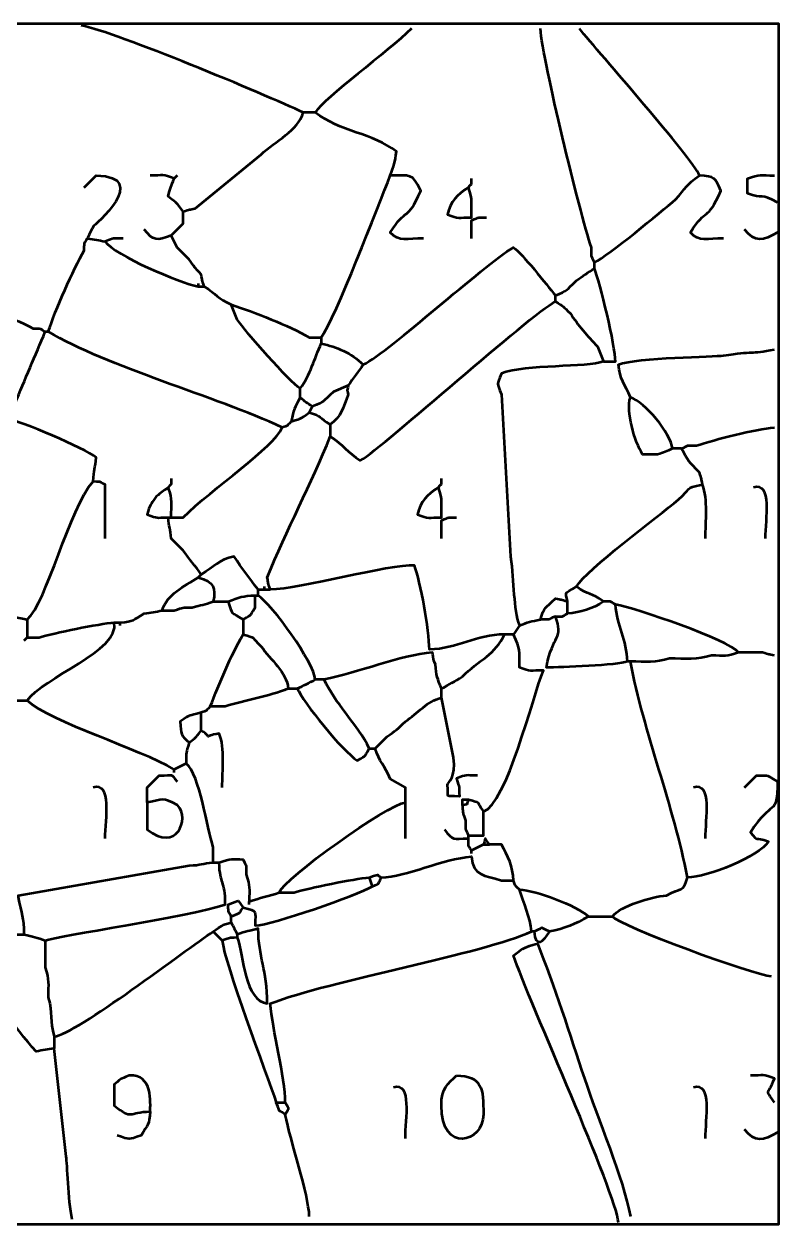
# Model space of a CAD drawing. Header units: centimetres. Extents: x -30 to 30, y -20 to 20.
# Drawn here: x 4.84 to 30, y -20 to 20 of the extents above; entities that cross this region are included whole.
import ezdxf

# ---------------------------------------------------------------- set-up
doc = ezdxf.new("R2010")
doc.units = ezdxf.units.CM
doc.header["$MEASUREMENT"] = 0
doc.layers.add('Layer 1', color=7, linetype='Continuous')

msp = doc.modelspace()

# ---------------------------------------------------------------- linework, layer by layer
at = {"layer": 'Layer 1', "lineweight": 53}
msp.add_lwpolyline([(-30, -19.99999), (30, -19.99999), (30, 19.99999), (-30, 19.99999), (-30, -19.99999)], close=True, dxfattribs=at)
at = {"layer": 'Layer 1', "color": 5, "lineweight": 53}
for points, knots in [([(17.74999, 19.84998), (16.95252, 19.05251), (14.86242, 17.54952), (14.55001, 17.05), (14.55001, 17.05), (14.55001, 17.05), (14.14999, 17.05), (14.14999, 17.05), (14.14999, 17.05), (12.86703, 17.64658), (7.92, 19.72891), (6.75, 19.94999)], [0, 0, 0, 0, 0.25, 0.25, 0.25, 0.25, 0.5, 0.5, 0.5, 0.5, 1, 1, 1, 1]), ([(6.85001, 14.54999), (6.85001, 14.54999), (7.25001, 14.94998), (7.25001, 14.94998), (7.25001, 14.94998), (9.11279, 14.90939), (7.15031, 13.25047), (7.15, 13.24999), (7.15, 13.24999), (7.12364, 13.18879), (6.98046, 12.91408), (6.94999, 12.84999), (6.94999, 12.84999), (7.18742, 12.83176), (7.32767, 12.79199), (7.55, 12.74998), (7.55, 12.74998), (7.85835, 12.28471), (10.03028, 11.3806), (10.64999, 11.25), (10.64999, 11.25), (10.64999, 11.25), (10.85001, 11.25), (10.85001, 11.25), (10.85001, 11.25), (11.26987, 10.9931), (11.27234, 10.85196), (11.75001, 10.64999), (11.75001, 10.64999), (12.5267, 10.38124), (13.65472, 9.96642), (14.35, 9.55001), (14.35, 9.55001), (14.35, 9.55001), (14.75, 9.55001), (14.75, 9.55001), (14.75, 9.55001), (14.75, 9.55001), (14.75, 9.35), (14.75, 9.35), (14.75, 9.35), (15.27866, 9.23859), (15.73081, 9.03697), (16.15, 8.65001), (16.15, 8.65001), (15.97865, 8.39645), (15.80862, 8.20928), (15.65, 7.94999), (15.65, 7.94999), (15.65, 7.94999), (15.15617, 7.73671), (15.15617, 7.73671), (15.15617, 7.73671), (14.7839, 7.39188), (14.8853, 7.43406), (14.45001, 7.25001), (14.45001, 7.25001), (14.45001, 7.25001), (14.35, 7.04999), (14.35, 7.04999), (14.35, 7.04999), (14.78197, 6.92578), (14.66456, 6.88581), (15.04999, 6.65), (15.04999, 6.65), (15.04999, 6.65), (15.04999, 6.25), (15.04999, 6.25), (15.04999, 6.25), (15.47068, 5.99261), (15.62931, 5.70739), (16.05, 5.45), (16.05, 5.45), (16.8901, 5.95673), (21.69137, 10.29065), (22.55001, 10.75), (22.55001, 10.75), (22.55001, 10.75), (22.55001, 10.94998), (22.55001, 10.94998), (22.55001, 10.94998), (22.9853, 11.13407), (22.8839, 11.09189), (23.25, 11.44999), (23.25, 11.44999), (23.45837, 11.59081), (23.63554, 11.72345), (23.85001, 11.84998), (23.85001, 11.84998), (23.85001, 11.84998), (23.85001, 12.05), (23.85001, 12.05), (23.85001, 12.05), (23.72987, 12.35268), (23.75, 12.15071), (23.75, 12.55), (23.75, 12.55), (23.3606, 13.7509), (22.13808, 18.70362), (22.05001, 19.84998)], [0, 0, 0, 0, 0.03846154, 0.03846154, 0.03846154, 0.03846154, 0.07692308, 0.07692308, 0.07692308, 0.07692308, 0.11538462, 0.11538462, 0.11538462, 0.11538462, 0.15384615, 0.15384615, 0.15384615, 0.15384615, 0.19230769, 0.19230769, 0.19230769, 0.19230769, 0.23076923, 0.23076923, 0.23076923, 0.23076923, 0.26923077, 0.26923077, 0.26923077, 0.26923077, 0.30769231, 0.30769231, 0.30769231, 0.30769231, 0.34615385, 0.34615385, 0.34615385, 0.34615385, 0.38461538, 0.38461538, 0.38461538, 0.38461538, 0.42307692, 0.42307692, 0.42307692, 0.42307692, 0.46153846, 0.46153846, 0.46153846, 0.46153846, 0.5, 0.5, 0.5, 0.5, 0.53846154, 0.53846154, 0.53846154, 0.53846154, 0.57692308, 0.57692308, 0.57692308, 0.57692308, 0.61538462, 0.61538462, 0.61538462, 0.61538462, 0.65384615, 0.65384615, 0.65384615, 0.65384615, 0.69230769, 0.69230769, 0.69230769, 0.69230769, 0.73076923, 0.73076923, 0.73076923, 0.73076923, 0.76923077, 0.76923077, 0.76923077, 0.76923077, 0.80769231, 0.80769231, 0.80769231, 0.80769231, 0.84615385, 0.84615385, 0.84615385, 0.84615385, 0.88461538, 0.88461538, 0.88461538, 0.88461538, 0.92307692, 0.92307692, 0.92307692, 0.92307692, 1, 1, 1, 1]), ([(28.15, 12.84999), (27.62953, 12.84999), (27.32962, 12.72439), (27.05001, 13.05), (27.05001, 13.05), (27.58579, 13.92574), (27.60104, 13.37355), (28.06328, 14.44383), (28.06328, 14.44383), (27.85859, 14.89281), (27.86766, 14.91021), (27.35, 14.94998), (27.35, 14.94998), (27.08451, 15.56643), (24.01654, 19.02388), (23.35, 19.84998)], [0, 0, 0, 0, 0.2, 0.2, 0.2, 0.2, 0.4, 0.4, 0.4, 0.4, 0.6, 0.6, 0.6, 0.6, 1, 1, 1, 1]), ([(10.85001, 11.25), (10.76548, 11.48494), (10.7945, 11.43774), (10.75, 11.65), (10.75, 11.65), (10.53349, 11.88496), (10.5139, 11.90744), (10.35, 12.15), (10.35, 12.15), (10.35, 12.15), (9.95001, 12.55), (9.95001, 12.55), (9.95001, 12.55), (9.95001, 12.55), (9.74999, 12.95), (9.74999, 12.95), (9.74999, 12.95), (9.74999, 12.95), (10.14999, 13.34999), (10.14999, 13.34999), (10.14999, 13.34999), (10.14999, 13.34999), (10.14999, 13.74999), (10.14999, 13.74999), (10.14999, 13.74999), (10.38493, 13.83449), (10.33776, 13.80549), (10.54999, 13.85), (10.54999, 13.85), (10.54999, 13.85), (12.75001, 15.65), (12.75001, 15.65), (12.75001, 15.65), (13.21195, 16.10187), (13.97467, 16.44021), (14.14999, 17.05)], [0, 0, 0, 0, 0.1, 0.1, 0.1, 0.1, 0.2, 0.2, 0.2, 0.2, 0.3, 0.3, 0.3, 0.3, 0.4, 0.4, 0.4, 0.4, 0.5, 0.5, 0.5, 0.5, 0.6, 0.6, 0.6, 0.6, 0.7, 0.7, 0.7, 0.7, 0.8, 0.8, 0.8, 0.8, 1, 1, 1, 1]), ([(18.14999, 12.84999), (17.62952, 12.84999), (17.32961, 12.72439), (17.05, 13.05), (17.05, 13.05), (17.58578, 13.92574), (17.60103, 13.37355), (18.0633, 14.44383), (18.0633, 14.44383), (17.79325, 15.04392), (17.69928, 14.94998), (17.05, 14.94998), (17.05, 14.94998), (17.16319, 15.27713), (17.22164, 15.38068), (17.24999, 15.75), (17.24999, 15.75), (16.48934, 16.35035), (15.354, 16.41541), (14.55001, 17.05)], [0, 0, 0, 0, 0.16666667, 0.16666667, 0.16666667, 0.16666667, 0.33333333, 0.33333333, 0.33333333, 0.33333333, 0.5, 0.5, 0.5, 0.5, 0.66666667, 0.66666667, 0.66666667, 0.66666667, 1, 1, 1, 1]), ([(10.14999, 13.74999), (9.9152, 14.07079), (9.97183, 13.98314), (9.64999, 14.24999), (9.64999, 14.24999), (9.71294, 14.54874), (9.74044, 14.5768), (9.85, 14.85), (9.85, 14.85), (9.46718, 14.9986), (9.483, 14.94998), (9.05001, 14.94998)], [0, 0, 0, 0, 0.25, 0.25, 0.25, 0.25, 0.5, 0.5, 0.5, 0.5, 1, 1, 1, 1]), ([(19.65, 14.54999), (19.25074, 14.29436), (19.07241, 14.11059), (18.95001, 13.64998), (18.95001, 13.64998), (19.33283, 13.50139), (19.31701, 13.55001), (19.75, 13.55001), (19.75, 13.55001), (19.75, 14.00327), (19.80607, 14.14792), (19.65, 14.54999), (19.65, 14.54999), (19.77906, 14.75734), (19.75, 14.51464), (19.75, 14.85)], [0, 0, 0, 0, 0.2, 0.2, 0.2, 0.2, 0.4, 0.4, 0.4, 0.4, 0.6, 0.6, 0.6, 0.6, 1, 1, 1, 1]), ([(23.85001, 12.05), (24.2942, 12.26622), (26.08751, 13.75263), (26.55001, 14.14999), (26.55001, 14.14999), (26.91976, 14.55052), (26.88676, 14.63695), (27.35, 14.94998)], [0, 0, 0, 0, 0.33333333, 0.33333333, 0.33333333, 0.33333333, 1, 1, 1, 1]), ([(29.95, 14.04998), (29.3865, 14.37523), (29.47647, 14.14562), (28.94999, 14.35), (28.94999, 14.35), (28.94999, 14.35), (28.94999, 14.85), (28.94999, 14.85), (28.94999, 14.85), (29.34383, 15.00288), (29.40676, 14.94998), (29.84999, 14.94998)], [0, 0, 0, 0, 0.25, 0.25, 0.25, 0.25, 0.5, 0.5, 0.5, 0.5, 1, 1, 1, 1]), ([(19.75, 12.84999), (19.75, 12.84999), (19.75, 13.45), (19.75, 13.45), (19.75, 13.45), (20.06927, 13.57668), (19.8455, 13.54119), (20.25001, 13.55001)], [0, 0, 0, 0, 0.33333333, 0.33333333, 0.33333333, 0.33333333, 1, 1, 1, 1]), ([(3.84999, 10.54999), (3.84999, 10.54999), (3.84999, 10.35), (3.84999, 10.35), (3.84999, 10.35), (4.28828, 10.26717), (4.7683, 10.07028), (5.14999, 9.85), (5.14999, 9.85), (5.53621, 9.85), (5.34626, 9.83084), (5.55001, 9.74999), (5.55001, 9.74999), (5.55001, 9.74999), (5.64999, 9.74999), (5.64999, 9.74999), (5.64999, 9.74999), (5.89215, 10.44981), (6.47595, 11.82546), (6.85001, 12.44999), (6.85001, 12.44999), (6.85001, 12.83619), (6.86914, 12.64626), (6.94999, 12.84999)], [0, 0, 0, 0, 0.14285714, 0.14285714, 0.14285714, 0.14285714, 0.28571429, 0.28571429, 0.28571429, 0.28571429, 0.42857143, 0.42857143, 0.42857143, 0.42857143, 0.57142857, 0.57142857, 0.57142857, 0.57142857, 0.71428571, 0.71428571, 0.71428571, 0.71428571, 1, 1, 1, 1]), ([(16.15, 8.65001), (17.05077, 9.0885), (20.12667, 11.94619), (21.15001, 12.55), (21.15001, 12.55), (21.4496, 12.35143), (22.25393, 11.31503), (22.55001, 10.94998)], [0, 0, 0, 0, 0.33333333, 0.33333333, 0.33333333, 0.33333333, 1, 1, 1, 1]), ([(22.55001, 10.75), (22.82809, 10.58227), (22.79654, 10.60345), (23.05001, 10.35), (23.05001, 10.35), (23.29884, 9.98175), (23.62176, 9.58556), (23.95001, 9.24999), (23.95001, 9.24999), (23.95001, 9.24999), (24.15, 8.74999), (24.15, 8.74999), (24.15, 8.74999), (24.15, 8.74999), (24.54999, 8.74999), (24.54999, 8.74999), (24.54999, 8.74999), (24.54999, 9.26164), (24.03987, 11.38689), (23.85001, 11.84998)], [0, 0, 0, 0, 0.16666667, 0.16666667, 0.16666667, 0.16666667, 0.33333333, 0.33333333, 0.33333333, 0.33333333, 0.5, 0.5, 0.5, 0.5, 0.66666667, 0.66666667, 0.66666667, 0.66666667, 1, 1, 1, 1]), ([(14.45001, 7.25001), (14.26856, 7.36557), (14.22528, 7.40208), (14.05001, 7.55), (14.05001, 7.55), (14.05001, 7.55), (14.05001, 7.84999), (14.05001, 7.84999), (14.05001, 7.84999), (13.70194, 8.06295), (12.20582, 9.75736), (11.94999, 10.14999), (11.94999, 10.14999), (11.94999, 10.14999), (11.75001, 10.64999), (11.75001, 10.64999)], [0, 0, 0, 0, 0.2, 0.2, 0.2, 0.2, 0.4, 0.4, 0.4, 0.4, 0.6, 0.6, 0.6, 0.6, 1, 1, 1, 1]), ([(7.55, 2.85001), (7.55, 2.85001), (7.55, 4.65001), (7.55, 4.65001), (7.55, 4.65001), (7.26098, 4.77448), (7.51368, 4.72144), (7.15, 4.74999), (7.15, 4.74999), (7.15862, 5.14537), (7.22169, 5.18128), (7.25001, 5.55001), (7.25001, 5.55001), (6.84136, 5.87251), (4.76294, 6.75306), (4.25001, 6.85001), (4.25001, 6.85001), (4.3003, 7.32093), (4.12495, 6.96753), (4.55, 7.34998), (4.55, 7.34998), (4.86751, 8.14164), (5.22201, 8.95), (5.55001, 9.74999)], [0, 0, 0, 0, 0.14285714, 0.14285714, 0.14285714, 0.14285714, 0.28571429, 0.28571429, 0.28571429, 0.28571429, 0.42857143, 0.42857143, 0.42857143, 0.42857143, 0.57142857, 0.57142857, 0.57142857, 0.57142857, 0.71428571, 0.71428571, 0.71428571, 0.71428571, 1, 1, 1, 1]), ([(14.05001, 7.55), (13.85014, 7.20369), (13.8259, 7.15173), (13.74999, 6.75), (13.74999, 6.75), (13.55539, 6.55538), (13.64879, 6.62505), (13.45, 6.54999), (13.45, 6.54999), (11.20896, 7.59212), (7.62857, 8.56497), (5.64999, 9.74999)], [0, 0, 0, 0, 0.25, 0.25, 0.25, 0.25, 0.5, 0.5, 0.5, 0.5, 1, 1, 1, 1]), ([(24.15, 8.74999), (23.61314, 8.54158), (21.55213, 8.66138), (20.75001, 8.34999), (20.75001, 8.34999), (20.58693, 7.92992), (20.60947, 8.08345), (20.75001, 7.65), (20.75001, 7.65), (20.75001, 7.65), (21.05, 2.25), (21.05, 2.25), (21.05, 2.25), (21.18728, 1.38158), (21.13209, 0.51131), (21.34999, -0.05), (21.34999, -0.05), (21.61826, 0.05998), (21.7554, 0.09434), (22.05001, 0.15001), (22.05001, 0.15001), (22.1768, 0.59097), (22.19866, 0.49867), (22.55001, 0.85), (22.55001, 0.85), (22.76482, 0.80495), (22.72199, 0.82556), (22.95001, 0.74999), (22.95001, 0.74999), (22.89827, 1.11957), (22.80025, 0.96256), (23.25, 1.24999), (23.25, 1.24999), (23.59032, 1.80627), (25.9712, 3.58994), (26.64999, 4.15001), (26.64999, 4.15001), (27.09953, 4.52089), (26.82185, 4.52866), (27.45001, 4.65001), (27.45001, 4.65001), (27.4055, 4.86224), (27.4345, 4.81507), (27.35, 5.05001), (27.35, 5.05001), (27.00162, 5.40612), (26.96741, 5.4436), (26.74999, 5.85), (26.74999, 5.85), (26.74999, 5.85), (26.45, 5.85), (26.45, 5.85), (26.45, 5.85), (26.40028, 6.35423), (25.5284, 7.41243), (25.05, 7.55), (25.05, 7.55), (24.87465, 7.98724), (24.68759, 8.16066), (24.65, 8.65001), (24.65, 8.65001), (25.2853, 8.89662), (27.85712, 8.90371), (28.15, 8.95), (28.15, 8.95), (29.17979, 9.11276), (29.02318, 8.99028), (29.84999, 9.14998)], [0, 0, 0, 0, 0.05555556, 0.05555556, 0.05555556, 0.05555556, 0.11111111, 0.11111111, 0.11111111, 0.11111111, 0.16666667, 0.16666667, 0.16666667, 0.16666667, 0.22222222, 0.22222222, 0.22222222, 0.22222222, 0.27777778, 0.27777778, 0.27777778, 0.27777778, 0.33333333, 0.33333333, 0.33333333, 0.33333333, 0.38888889, 0.38888889, 0.38888889, 0.38888889, 0.44444444, 0.44444444, 0.44444444, 0.44444444, 0.5, 0.5, 0.5, 0.5, 0.55555556, 0.55555556, 0.55555556, 0.55555556, 0.61111111, 0.61111111, 0.61111111, 0.61111111, 0.66666667, 0.66666667, 0.66666667, 0.66666667, 0.72222222, 0.72222222, 0.72222222, 0.72222222, 0.77777778, 0.77777778, 0.77777778, 0.77777778, 0.83333333, 0.83333333, 0.83333333, 0.83333333, 0.88888889, 0.88888889, 0.88888889, 0.88888889, 1, 1, 1, 1]), ([(15.65, 7.94999), (15.60093, 7.69159), (15.60297, 7.85058), (15.65, 7.65), (15.65, 7.65), (15.4785, 7.22237), (15.412, 6.8957), (15.04999, 6.65)], [0, 0, 0, 0, 0.33333333, 0.33333333, 0.33333333, 0.33333333, 1, 1, 1, 1]), ([(26.45, 5.85), (26.25146, 5.75561), (26.16186, 5.72023), (25.95, 5.64999), (25.95, 5.64999), (25.95, 5.64999), (25.44999, 5.64999), (25.44999, 5.64999), (25.44999, 5.64999), (25.19848, 6.08582), (24.88142, 7.08988), (25.05, 7.55)], [0, 0, 0, 0, 0.25, 0.25, 0.25, 0.25, 0.5, 0.5, 0.5, 0.5, 1, 1, 1, 1]), ([(9.74999, 4.85), (9.74999, 4.51463), (9.77908, 4.75733), (9.64999, 4.55), (9.64999, 4.55), (9.46401, 4.43092), (9.42704, 4.3899), (9.24999, 4.24999), (9.24999, 4.24999), (9.04496, 3.93647), (9.04558, 4.00966), (8.95, 3.65), (8.95, 3.65), (9.31706, 3.50751), (9.2276, 3.55), (9.64999, 3.55), (9.64999, 3.55), (9.64999, 3.55), (9.74999, 3.55), (9.74999, 3.55), (9.74999, 3.55), (9.74999, 3.55), (10.14999, 3.55), (10.14999, 3.55), (10.14999, 3.55), (11.13701, 4.53702), (13.16696, 5.88062), (13.45, 6.54999)], [0, 0, 0, 0, 0.125, 0.125, 0.125, 0.125, 0.25, 0.25, 0.25, 0.25, 0.375, 0.375, 0.375, 0.375, 0.5, 0.5, 0.5, 0.5, 0.625, 0.625, 0.625, 0.625, 0.75, 0.75, 0.75, 0.75, 1, 1, 1, 1]), ([(26.74999, 5.85), (27.0527, 5.97011), (26.85071, 5.95001), (27.25, 5.95001), (27.25, 5.95001), (27.86109, 6.14815), (29.21143, 6.50095), (29.84999, 6.54999)], [0, 0, 0, 0, 0.33333333, 0.33333333, 0.33333333, 0.33333333, 1, 1, 1, 1]), ([(12.65001, 1.14999), (12.34866, 1.52155), (12.10388, 1.8618), (11.85001, 2.25), (11.85001, 2.25), (11.3224, 2.1388), (11.19997, 1.91548), (10.75, 1.64999), (10.75, 1.64999), (10.75, 1.64999), (10.64999, 1.55001), (10.64999, 1.55001), (10.64999, 1.55001), (11.1797, 1.39768), (11.24085, 1.20603), (11.15, 0.74999), (11.15, 0.74999), (11.15, 0.74999), (11.65, 0.74999), (11.65, 0.74999), (11.65, 0.74999), (12.00396, 0.89512), (12.1364, 0.94099), (12.55, 0.95), (12.55, 0.95), (12.55, 0.95), (12.65001, 0.95), (12.65001, 0.95), (12.65001, 0.95), (12.65001, 0.95), (12.65001, 1.14999), (12.65001, 1.14999), (12.65001, 1.14999), (12.65001, 1.14999), (12.84999, 1.14999), (12.84999, 1.14999), (12.84999, 1.14999), (12.84999, 1.14999), (13.05, 1.14999), (13.05, 1.14999), (13.05, 1.14999), (12.96547, 1.38495), (12.9945, 1.33775), (12.95, 1.55001), (12.95, 1.55001), (13.57966, 3.11998), (14.42299, 4.68663), (15.04999, 6.25)], [0, 0, 0, 0, 0.07692308, 0.07692308, 0.07692308, 0.07692308, 0.15384615, 0.15384615, 0.15384615, 0.15384615, 0.23076923, 0.23076923, 0.23076923, 0.23076923, 0.30769231, 0.30769231, 0.30769231, 0.30769231, 0.38461538, 0.38461538, 0.38461538, 0.38461538, 0.46153846, 0.46153846, 0.46153846, 0.46153846, 0.53846154, 0.53846154, 0.53846154, 0.53846154, 0.61538462, 0.61538462, 0.61538462, 0.61538462, 0.69230769, 0.69230769, 0.69230769, 0.69230769, 0.76923077, 0.76923077, 0.76923077, 0.76923077, 0.84615385, 0.84615385, 0.84615385, 0.84615385, 1, 1, 1, 1]), ([(18.64999, 4.55), (18.25073, 4.29435), (18.07243, 4.11061), (17.95, 3.65), (17.95, 3.65), (18.33282, 3.50138), (18.317, 3.55), (18.75, 3.55), (18.75, 3.55), (18.75, 4.00326), (18.80607, 4.14794), (18.64999, 4.55), (18.64999, 4.55), (18.77905, 4.75733), (18.75, 4.51463), (18.75, 4.85)], [0, 0, 0, 0, 0.2, 0.2, 0.2, 0.2, 0.4, 0.4, 0.4, 0.4, 0.6, 0.6, 0.6, 0.6, 1, 1, 1, 1]), ([(1.75, 0.95), (2.41926, 0.67561), (4.18042, 0.2954), (4.95, 0.15001), (4.95, 0.15001), (5.60682, 0.69732), (6.33719, 3.84826), (7.15, 4.74999)], [0, 0, 0, 0, 0.33333333, 0.33333333, 0.33333333, 0.33333333, 1, 1, 1, 1]), ([(10.75, 1.64999), (10.55628, 1.93669), (10.34374, 2.16332), (10.14999, 2.44998), (10.14999, 2.44998), (10.14999, 2.44998), (9.74999, 2.85001), (9.74999, 2.85001), (9.74999, 2.85001), (9.72414, 3.18662), (9.67587, 3.21336), (9.64999, 3.55)], [0, 0, 0, 0, 0.25, 0.25, 0.25, 0.25, 0.5, 0.5, 0.5, 0.5, 1, 1, 1, 1]), ([(18.75, 2.85001), (18.75, 2.85001), (18.75, 3.44999), (18.75, 3.44999), (18.75, 3.44999), (19.06926, 3.5767), (18.8455, 3.54118), (19.25, 3.55)], [0, 0, 0, 0, 0.33333333, 0.33333333, 0.33333333, 0.33333333, 1, 1, 1, 1]), ([(21.34999, -0.05), (21.34999, -0.05), (21.15001, -0.34999), (21.15001, -0.34999), (21.15001, -0.34999), (21.15001, -0.34999), (20.84999, -0.34999), (20.84999, -0.34999), (20.84999, -0.34999), (19.91282, -0.34999), (19.28325, -0.82967), (18.35, -0.85), (18.35, -0.85), (18.35, -0.20659), (18.05565, 1.42019), (17.85, 1.95001), (17.85, 1.95001), (17.0381, 2.00307), (14.02016, 1.14999), (13.05, 1.14999)], [0, 0, 0, 0, 0.16666667, 0.16666667, 0.16666667, 0.16666667, 0.33333333, 0.33333333, 0.33333333, 0.33333333, 0.5, 0.5, 0.5, 0.5, 0.66666667, 0.66666667, 0.66666667, 0.66666667, 1, 1, 1, 1]), ([(4.95, 0.15001), (4.95, 0.15001), (4.95, -0.45), (4.95, -0.45), (4.95, -0.45), (4.95, -0.45), (5.35, -0.45), (5.35, -0.45), (5.35, -0.45), (5.82358, -0.29645), (7.34275, 0.01103), (7.84999, 0.05), (7.84999, 0.05), (7.84999, 0.05), (8.05, 0.05), (8.05, 0.05), (8.05, 0.05), (8.50031, 0.08459), (8.47996, 0.12838), (8.84999, 0.34999), (8.84999, 0.34999), (9.08742, 0.36825), (9.22768, 0.40799), (9.45, 0.45), (9.45, 0.45), (9.60897, 1.00284), (10.17879, 1.24186), (10.64999, 1.55001)], [0, 0, 0, 0, 0.125, 0.125, 0.125, 0.125, 0.25, 0.25, 0.25, 0.25, 0.375, 0.375, 0.375, 0.375, 0.5, 0.5, 0.5, 0.5, 0.625, 0.625, 0.625, 0.625, 0.75, 0.75, 0.75, 0.75, 1, 1, 1, 1]), ([(29.84999, -1.05001), (29.63776, -1.00551), (29.68493, -1.0345), (29.44999, -0.95), (29.44999, -0.95), (29.44999, -0.95), (28.65, -0.95), (28.65, -0.95), (28.65, -0.95), (28.31803, -0.52175), (25.25256, 0.51724), (24.54999, 0.65001), (24.54999, 0.65001), (24.31942, 0.76088), (24.50679, 0.74999), (24.15, 0.74999), (24.15, 0.74999), (23.73396, 1.05548), (23.66604, 0.94453), (23.25, 1.24999)], [0, 0, 0, 0, 0.16666667, 0.16666667, 0.16666667, 0.16666667, 0.33333333, 0.33333333, 0.33333333, 0.33333333, 0.5, 0.5, 0.5, 0.5, 0.66666667, 0.66666667, 0.66666667, 0.66666667, 1, 1, 1, 1]), ([(11.65, 0.74999), (11.77696, 0.30852), (11.7457, 0.39736), (12.15, 0.15001), (12.15, 0.15001), (12.15, 0.15001), (12.15, -0.34999), (12.15, -0.34999), (12.15, -0.34999), (12.57747, -0.47293), (12.39441, -0.40215), (12.75001, -0.74999), (12.75001, -0.74999), (13.04964, -1.19339), (13.59573, -1.59976), (13.65001, -2.14999), (13.65001, -2.14999), (13.65001, -2.14999), (13.95, -2.14999), (13.95, -2.14999), (13.95, -2.14999), (14.1317, -2.57973), (15.45512, -4.24721), (15.94999, -4.55), (15.94999, -4.55), (16.3175, -4.32834), (16.12937, -4.50275), (16.34999, -4.15001), (16.34999, -4.15001), (16.34999, -4.15001), (16.55, -4.15001), (16.55, -4.15001), (16.55, -4.15001), (16.55, -4.15001), (16.95, -3.75001), (16.95, -3.75001), (16.95, -3.75001), (17.23097, -3.56012), (17.28692, -3.50734), (17.55, -3.25001), (17.55, -3.25001), (17.9805, -2.95909), (18.26544, -2.58934), (18.75, -2.44998), (18.75, -2.44998), (18.75, -2.44998), (18.75, -2.14999), (18.75, -2.14999), (18.75, -2.14999), (18.62479, -1.84456), (18.57705, -1.70235), (18.55001, -1.35), (18.55001, -1.35), (18.4616, -1.10421), (18.49414, -1.17856), (18.45001, -0.95), (18.45001, -0.95), (17.39246, -1.03124), (15.95149, -1.64188), (14.85, -1.85), (14.85, -1.85), (14.85, -1.85), (14.55001, -1.85), (14.55001, -1.85), (14.55001, -1.85), (14.5067, -1.28636), (13.11313, 0.64307), (12.65001, 0.95)], [0, 0, 0, 0, 0.05555556, 0.05555556, 0.05555556, 0.05555556, 0.11111111, 0.11111111, 0.11111111, 0.11111111, 0.16666667, 0.16666667, 0.16666667, 0.16666667, 0.22222222, 0.22222222, 0.22222222, 0.22222222, 0.27777778, 0.27777778, 0.27777778, 0.27777778, 0.33333333, 0.33333333, 0.33333333, 0.33333333, 0.38888889, 0.38888889, 0.38888889, 0.38888889, 0.44444444, 0.44444444, 0.44444444, 0.44444444, 0.5, 0.5, 0.5, 0.5, 0.55555556, 0.55555556, 0.55555556, 0.55555556, 0.61111111, 0.61111111, 0.61111111, 0.61111111, 0.66666667, 0.66666667, 0.66666667, 0.66666667, 0.72222222, 0.72222222, 0.72222222, 0.72222222, 0.77777778, 0.77777778, 0.77777778, 0.77777778, 0.83333333, 0.83333333, 0.83333333, 0.83333333, 0.88888889, 0.88888889, 0.88888889, 0.88888889, 1, 1, 1, 1]), ([(12.15, 0.15001), (12.48775, 0.37108), (12.32017, 0.20619), (12.55, 0.55001), (12.55, 0.55001), (12.55, 0.55001), (12.55, 0.95), (12.55, 0.95)], [0, 0, 0, 0, 0.33333333, 0.33333333, 0.33333333, 0.33333333, 1, 1, 1, 1]), ([(9.45, 0.45), (9.45, 0.45), (9.85, 0.45), (9.85, 0.45), (9.85, 0.45), (10.20311, 0.56449), (10.05679, 0.54142), (10.45001, 0.55001), (10.45001, 0.55001), (10.74926, 0.64704), (10.85797, 0.63663), (11.15, 0.74999)], [0, 0, 0, 0, 0.25, 0.25, 0.25, 0.25, 0.5, 0.5, 0.5, 0.5, 1, 1, 1, 1]), ([(24.15, 0.74999), (23.80006, 0.50068), (23.38668, 0.38356), (22.95001, 0.34999), (22.95001, 0.34999), (22.95001, 0.34999), (22.95001, 0.74999), (22.95001, 0.74999)], [0, 0, 0, 0, 0.33333333, 0.33333333, 0.33333333, 0.33333333, 1, 1, 1, 1]), ([(28.65, -0.95), (28.25615, -1.10288), (28.19322, -1.05001), (27.75, -1.05001), (27.75, -1.05001), (27.27517, -1.20396), (26.88024, -1.14999), (26.34999, -1.14999), (26.34999, -1.14999), (25.88409, -1.30107), (25.56647, -1.24999), (25.05, -1.24999), (25.05, -1.24999), (25.05, -1.24999), (24.94999, -1.24999), (24.94999, -1.24999), (24.94999, -1.24999), (24.93429, -0.52849), (24.60408, -0.05383), (24.54999, 0.65001)], [0, 0, 0, 0, 0.16666667, 0.16666667, 0.16666667, 0.16666667, 0.33333333, 0.33333333, 0.33333333, 0.33333333, 0.5, 0.5, 0.5, 0.5, 0.66666667, 0.66666667, 0.66666667, 0.66666667, 1, 1, 1, 1]), ([(4.45, -2.35001), (4.45, -2.35001), (4.55, -2.54999), (4.55, -2.54999), (4.55, -2.54999), (4.55, -2.54999), (4.95, -2.54999), (4.95, -2.54999), (4.95, -2.54999), (5.45054, -1.79473), (8.06114, -0.8858), (7.84999, 0.05)], [0, 0, 0, 0, 0.25, 0.25, 0.25, 0.25, 0.5, 0.5, 0.5, 0.5, 1, 1, 1, 1]), ([(24.94999, -1.24999), (24.63058, -1.37401), (22.7261, -1.45001), (22.24999, -1.45001), (22.24999, -1.45001), (22.46146, -0.33092), (22.83877, -0.49391), (22.55001, 0.24999), (22.55001, 0.24999), (22.90678, 0.24999), (22.71941, 0.2391), (22.95001, 0.34999)], [0, 0, 0, 0, 0.25, 0.25, 0.25, 0.25, 0.5, 0.5, 0.5, 0.5, 1, 1, 1, 1]), ([(13.65001, -2.14999), (12.97182, -2.42804), (12.24185, -2.52567), (11.54999, -2.75), (11.54999, -2.75), (11.54999, -2.75), (11.04999, -2.75), (11.04999, -2.75), (11.04999, -2.75), (11.35849, -1.98082), (11.72452, -1.06038), (12.15, -0.34999)], [0, 0, 0, 0, 0.25, 0.25, 0.25, 0.25, 0.5, 0.5, 0.5, 0.5, 1, 1, 1, 1]), ([(18.75, -2.14999), (19.03675, -2.01042), (19.17505, -1.9298), (19.45001, -1.75), (19.45001, -1.75), (19.98695, -1.22477), (20.58036, -0.9877), (20.84999, -0.34999)], [0, 0, 0, 0, 0.33333333, 0.33333333, 0.33333333, 0.33333333, 1, 1, 1, 1]), ([(18.85, -6.85001), (19.14996, -7.23697), (19.12088, -7.15), (19.65, -7.15), (19.65, -7.15), (19.65, -7.15), (19.65, -7.04999), (19.65, -7.04999), (19.65, -7.04999), (19.65, -7.04999), (20.15, -7.04999), (20.15, -7.04999), (20.15, -7.04999), (20.15, -7.04999), (20.15, -6.25), (20.15, -6.25), (20.15, -6.25), (20.91992, -6.02365), (21.79058, -2.42668), (22.15001, -1.55001), (22.15001, -1.55001), (21.71699, -1.55001), (21.73281, -1.5986), (21.34999, -1.45001), (21.34999, -1.45001), (21.34999, -0.83146), (21.40371, -0.89558), (21.15001, -0.34999)], [0, 0, 0, 0, 0.125, 0.125, 0.125, 0.125, 0.25, 0.25, 0.25, 0.25, 0.375, 0.375, 0.375, 0.375, 0.5, 0.5, 0.5, 0.5, 0.625, 0.625, 0.625, 0.625, 0.75, 0.75, 0.75, 0.75, 1, 1, 1, 1]), ([(28.85001, -5.45), (28.85001, -5.45), (29.25001, -5.05001), (29.25001, -5.05001), (29.25001, -5.05001), (29.75134, -5.06092), (29.52899, -5.00701), (29.95, -5.24999), (29.95, -5.24999), (29.95, -6.4834), (29.75934, -5.79059), (29.05, -6.94999), (29.05, -6.94999), (29.34982, -7.29913), (29.14161, -7.05266), (29.65001, -7.25001), (29.65001, -7.25001), (29.32569, -7.76852), (27.60818, -8.43565), (26.95, -8.45), (26.95, -8.45), (26.50352, -6.08703), (25.49835, -3.62285), (25.05, -1.24999)], [0, 0, 0, 0, 0.14285714, 0.14285714, 0.14285714, 0.14285714, 0.28571429, 0.28571429, 0.28571429, 0.28571429, 0.42857143, 0.42857143, 0.42857143, 0.42857143, 0.57142857, 0.57142857, 0.57142857, 0.57142857, 0.71428571, 0.71428571, 0.71428571, 0.71428571, 1, 1, 1, 1]), ([(11.04999, -2.75), (10.85539, -2.9446), (10.94879, -2.87496), (10.75, -2.94999), (10.75, -2.94999), (10.29357, -3.09799), (10.44927, -2.96555), (10.05001, -3.25001), (10.05001, -3.25001), (10.08289, -3.67818), (10.07002, -3.7167), (10.35, -3.94999), (10.35, -3.94999), (10.22984, -4.3206), (10.25, -4.23612), (10.25, -4.65001), (10.25, -4.65001), (10.25, -4.65001), (9.85, -4.85), (9.85, -4.85), (9.85, -4.85), (8.68122, -4.14998), (5.78191, -3.29987), (4.95, -2.54999)], [0, 0, 0, 0, 0.14285714, 0.14285714, 0.14285714, 0.14285714, 0.28571429, 0.28571429, 0.28571429, 0.28571429, 0.42857143, 0.42857143, 0.42857143, 0.42857143, 0.57142857, 0.57142857, 0.57142857, 0.57142857, 0.71428571, 0.71428571, 0.71428571, 0.71428571, 1, 1, 1, 1]), ([(19.94999, -5.05001), (19.5276, -5.05001), (19.61706, -5.00752), (19.25, -5.14999), (19.25, -5.14999), (19.36449, -5.5031), (19.34144, -5.3568), (19.35001, -5.75), (19.35001, -5.75), (18.82608, -5.69719), (19.00282, -5.87393), (18.95001, -5.35), (18.95001, -5.35), (18.96506, -5.29384), (19.25609, -5.12116), (19.14999, -4.45), (19.14999, -4.45), (19.14999, -4.45), (18.75, -2.44998), (18.75, -2.44998)], [0, 0, 0, 0, 0.16666667, 0.16666667, 0.16666667, 0.16666667, 0.33333333, 0.33333333, 0.33333333, 0.33333333, 0.5, 0.5, 0.5, 0.5, 0.66666667, 0.66666667, 0.66666667, 0.66666667, 1, 1, 1, 1]), ([(11.44999, -5.45), (11.44999, -4.87247), (11.54628, -4.15562), (11.35001, -3.65), (11.35001, -3.65), (10.7208, -3.75517), (11.20145, -3.83695), (10.75, -3.55), (10.75, -3.55), (10.75, -3.55), (10.75, -2.94999), (10.75, -2.94999)], [0, 0, 0, 0, 0.25, 0.25, 0.25, 0.25, 0.5, 0.5, 0.5, 0.5, 1, 1, 1, 1]), ([(4.85, -10.35), (5.1336, -10.40358), (5.28727, -10.45908), (5.55001, -10.54999), (5.55001, -10.54999), (5.55001, -10.54999), (5.55001, -11.44999), (5.55001, -11.44999), (5.55001, -11.44999), (5.68976, -11.88105), (5.64999, -11.97851), (5.64999, -12.44999), (5.64999, -12.44999), (5.82174, -12.97968), (5.67825, -13.22031), (5.85, -13.74999), (5.85, -13.74999), (5.85, -13.74999), (5.85, -14.14999), (5.85, -14.14999), (5.85, -14.14999), (5.61257, -14.16824), (5.47231, -14.20799), (5.24999, -14.24999), (5.24999, -14.24999), (4.56083, -13.50349), (3.63013, -12.1085), (3.04999, -11.25), (3.04999, -11.25), (3.04999, -11.25), (2.65, -10.85001), (2.65, -10.85001), (2.65, -10.85001), (2.80335, -10.42906), (2.84417, -10.61399), (3.35001, -10.44998), (3.35001, -10.44998), (3.35001, -10.44998), (4.05, -10.44998), (4.05, -10.44998), (4.05, -10.44998), (4.44541, -10.3218), (4.41448, -10.35), (4.85, -10.35), (4.85, -10.35), (4.85, -9.74393), (4.78108, -9.7437), (4.65001, -9.05001), (4.65001, -9.05001), (4.65001, -9.05001), (10.35, -8.05), (10.35, -8.05), (10.35, -8.05), (10.74538, -8.04138), (10.78129, -7.97831), (11.15, -7.94999), (11.15, -7.94999), (11.15, -7.94999), (11.35001, -7.94999), (11.35001, -7.94999), (11.35001, -7.94999), (11.72622, -7.80395), (11.83057, -7.82958), (12.15, -7.84999), (12.15, -7.84999), (12.27671, -8.16925), (12.24119, -7.94549), (12.25001, -8.34999), (12.25001, -8.34999), (12.38457, -8.76507), (12.34999, -8.79557), (12.34999, -9.24999), (12.34999, -9.24999), (12.69151, -9.13181), (13.01219, -9.05953), (13.34999, -8.95), (13.34999, -8.95), (13.48413, -8.48356), (17.00337, -6.00389), (17.55, -5.95001), (17.55, -5.95001), (17.55, -5.95001), (17.55, -5.45), (17.55, -5.45), (17.55, -5.45), (17.55, -5.45), (17.04484, -5.15937), (17.04484, -5.15937), (17.04484, -5.15937), (16.86932, -4.72272), (16.66537, -4.58408), (16.55, -4.15001)], [0, 0, 0, 0, 0.04166667, 0.04166667, 0.04166667, 0.04166667, 0.08333333, 0.08333333, 0.08333333, 0.08333333, 0.125, 0.125, 0.125, 0.125, 0.16666667, 0.16666667, 0.16666667, 0.16666667, 0.20833333, 0.20833333, 0.20833333, 0.20833333, 0.25, 0.25, 0.25, 0.25, 0.29166667, 0.29166667, 0.29166667, 0.29166667, 0.33333333, 0.33333333, 0.33333333, 0.33333333, 0.375, 0.375, 0.375, 0.375, 0.41666667, 0.41666667, 0.41666667, 0.41666667, 0.45833333, 0.45833333, 0.45833333, 0.45833333, 0.5, 0.5, 0.5, 0.5, 0.54166667, 0.54166667, 0.54166667, 0.54166667, 0.58333333, 0.58333333, 0.58333333, 0.58333333, 0.625, 0.625, 0.625, 0.625, 0.66666667, 0.66666667, 0.66666667, 0.66666667, 0.70833333, 0.70833333, 0.70833333, 0.70833333, 0.75, 0.75, 0.75, 0.75, 0.79166667, 0.79166667, 0.79166667, 0.79166667, 0.83333333, 0.83333333, 0.83333333, 0.83333333, 0.875, 0.875, 0.875, 0.875, 0.91666667, 0.91666667, 0.91666667, 0.91666667, 1, 1, 1, 1]), ([(11.15, -7.94999), (11.15, -7.94999), (11.15, -7.44999), (11.15, -7.44999), (11.15, -7.44999), (10.92844, -6.7667), (10.70859, -5.04383), (10.25, -4.65001)], [0, 0, 0, 0, 0.33333333, 0.33333333, 0.33333333, 0.33333333, 1, 1, 1, 1]), ([(8.95, -5.95001), (8.95, -5.95001), (8.95, -6.85001), (8.95, -6.85001), (8.95, -6.85001), (9.92217, -7.63438), (10.38708, -6.49806), (9.9639, -6.04287), (9.9639, -6.04287), (9.43625, -5.75348), (9.49995, -5.84609), (8.95, -5.95001), (8.95, -5.95001), (8.95, -5.95001), (8.95, -5.45), (8.95, -5.45), (8.95, -5.45), (8.95, -5.45), (9.35, -5.05001), (9.35, -5.05001), (9.35, -5.05001), (9.87432, -5.05001), (9.69738, -4.95581), (9.95001, -5.24999)], [0, 0, 0, 0, 0.14285714, 0.14285714, 0.14285714, 0.14285714, 0.28571429, 0.28571429, 0.28571429, 0.28571429, 0.42857143, 0.42857143, 0.42857143, 0.42857143, 0.57142857, 0.57142857, 0.57142857, 0.57142857, 0.71428571, 0.71428571, 0.71428571, 0.71428571, 1, 1, 1, 1]), ([(19.65, -5.85), (19.55373, -6.10501), (19.70502, -5.95372), (19.45001, -6.04999), (19.45001, -6.04999), (19.45001, -6.04999), (19.45001, -5.85), (19.45001, -5.85), (19.45001, -5.85), (19.45001, -5.85), (19.65, -5.85), (19.65, -5.85), (19.65, -5.85), (20.09229, -5.98003), (19.87762, -5.8557), (20.15, -6.25)], [0, 0, 0, 0, 0.2, 0.2, 0.2, 0.2, 0.4, 0.4, 0.4, 0.4, 0.6, 0.6, 0.6, 0.6, 1, 1, 1, 1]), ([(19.45001, -6.04999), (19.47586, -6.37917), (19.448, -6.24229), (19.54999, -6.54999), (19.54999, -6.54999), (19.54999, -6.95189), (19.5327, -6.74782), (19.65, -7.04999)], [0, 0, 0, 0, 0.33333333, 0.33333333, 0.33333333, 0.33333333, 1, 1, 1, 1]), ([(20.15, -7.34998), (20.15, -7.34998), (20.35001, -7.34998), (20.35001, -7.34998), (20.35001, -7.34998), (20.13807, -7.08752), (20.26443, -7.0763), (20.15, -7.34998), (20.15, -7.34998), (20.15, -7.34998), (19.75, -7.55), (19.75, -7.55), (19.75, -7.55), (19.63911, -7.31943), (19.65, -7.50677), (19.65, -7.15)], [0, 0, 0, 0, 0.2, 0.2, 0.2, 0.2, 0.4, 0.4, 0.4, 0.4, 0.6, 0.6, 0.6, 0.6, 1, 1, 1, 1]), ([(13.34999, -8.95), (13.34999, -8.95), (13.85, -8.95), (13.85, -8.95), (13.85, -8.95), (14.32358, -8.79645), (15.84275, -8.48897), (16.34999, -8.45), (16.34999, -8.45), (16.34999, -8.45), (16.44999, -8.74999), (16.44999, -8.74999), (16.44999, -8.74999), (16.73918, -8.59986), (16.59989, -8.73919), (16.75001, -8.45), (16.75001, -8.45), (17.57061, -8.43211), (18.80541, -7.82258), (19.75, -7.75001), (19.75, -7.75001), (19.81721, -8.43146), (20.18512, -8.35453), (20.75001, -8.55), (20.75001, -8.55), (20.75001, -8.55), (21.15001, -8.55), (21.15001, -8.55), (21.15001, -8.55), (21.13974, -8.07934), (20.96924, -7.72988), (20.75001, -7.34998), (20.75001, -7.34998), (20.75001, -7.34998), (20.35001, -7.34998), (20.35001, -7.34998)], [0, 0, 0, 0, 0.1, 0.1, 0.1, 0.1, 0.2, 0.2, 0.2, 0.2, 0.3, 0.3, 0.3, 0.3, 0.4, 0.4, 0.4, 0.4, 0.5, 0.5, 0.5, 0.5, 0.6, 0.6, 0.6, 0.6, 0.7, 0.7, 0.7, 0.7, 0.8, 0.8, 0.8, 0.8, 1, 1, 1, 1]), ([(5.55001, -10.54999), (5.95267, -10.39368), (10.26593, -9.76635), (11.54999, -9.35), (11.54999, -9.35), (11.54999, -8.49847), (11.36665, -8.71342), (11.35001, -7.94999)], [0, 0, 0, 0, 0.33333333, 0.33333333, 0.33333333, 0.33333333, 1, 1, 1, 1]), ([(11.75001, -9.95001), (11.80511, -10.06458), (11.89489, -10.2354), (11.94999, -10.35), (11.94999, -10.35), (11.94999, -10.35), (11.94999, -10.44998), (11.94999, -10.44998), (11.94999, -10.44998), (11.6208, -10.47583), (11.75769, -10.448), (11.44999, -10.54999), (11.44999, -10.54999), (11.44999, -10.54999), (11.15, -10.25), (11.15, -10.25), (11.15, -10.25), (11.46351, -10.04497), (11.39035, -10.04559), (11.75001, -9.95001), (11.75001, -9.95001), (11.75001, -9.95001), (11.75001, -9.74999), (11.75001, -9.74999), (11.75001, -9.74999), (11.65714, -9.53436), (11.65, -9.72284), (11.65, -9.35), (11.65, -9.35), (12.09357, -9.18749), (11.90563, -9.16543), (12.15, -9.45), (12.15, -9.45), (12.6529, -9.59783), (12.53849, -9.52161), (12.55, -10.04998), (12.55, -10.04998), (13.09318, -10.03816), (15.96402, -9.03047), (16.44999, -8.74999)], [0, 0, 0, 0, 0.09090909, 0.09090909, 0.09090909, 0.09090909, 0.18181818, 0.18181818, 0.18181818, 0.18181818, 0.27272727, 0.27272727, 0.27272727, 0.27272727, 0.36363636, 0.36363636, 0.36363636, 0.36363636, 0.45454545, 0.45454545, 0.45454545, 0.45454545, 0.54545455, 0.54545455, 0.54545455, 0.54545455, 0.63636364, 0.63636364, 0.63636364, 0.63636364, 0.72727273, 0.72727273, 0.72727273, 0.72727273, 0.81818182, 0.81818182, 0.81818182, 0.81818182, 1, 1, 1, 1]), ([(23.64999, -9.74999), (23.21023, -10.01339), (22.85901, -10.15382), (22.35, -10.25), (22.35, -10.25), (22.11452, -10.59693), (21.91434, -10.83816), (21.84999, -10.25), (21.84999, -10.25), (21.84999, -10.25), (21.74999, -10.25), (21.74999, -10.25), (21.74999, -10.25), (21.71481, -9.79178), (21.49751, -9.2763), (21.34999, -8.84999), (21.34999, -8.84999), (21.93809, -8.89518), (23.21286, -9.35598), (23.64999, -9.74999), (23.64999, -9.74999), (23.64999, -9.74999), (24.44999, -9.74999), (24.44999, -9.74999), (24.44999, -9.74999), (24.73118, -9.38724), (25.72856, -9.09006), (26.24999, -9.05001), (26.24999, -9.05001), (26.76068, -8.75526), (26.79469, -8.97832), (26.95, -8.45)], [0, 0, 0, 0, 0.11111111, 0.11111111, 0.11111111, 0.11111111, 0.22222222, 0.22222222, 0.22222222, 0.22222222, 0.33333333, 0.33333333, 0.33333333, 0.33333333, 0.44444444, 0.44444444, 0.44444444, 0.44444444, 0.55555556, 0.55555556, 0.55555556, 0.55555556, 0.66666667, 0.66666667, 0.66666667, 0.66666667, 0.77777778, 0.77777778, 0.77777778, 0.77777778, 1, 1, 1, 1]), ([(11.44999, -10.54999), (11.50589, -11.27747), (12.91734, -14.98865), (13.24999, -15.94999), (13.24999, -15.94999), (13.24999, -15.94999), (13.55001, -15.94999), (13.55001, -15.94999), (13.55001, -15.94999), (13.55001, -15.13551), (13.11486, -13.49436), (13.05, -12.65001), (13.05, -12.65001), (15.00826, -11.88981), (20.18308, -10.97861), (21.74999, -10.25)], [0, 0, 0, 0, 0.2, 0.2, 0.2, 0.2, 0.4, 0.4, 0.4, 0.4, 0.6, 0.6, 0.6, 0.6, 1, 1, 1, 1]), ([(11.94999, -10.44998), (12.14972, -11.06598), (12.20726, -12.57676), (12.95, -12.65001), (12.95, -12.65001), (12.95, -11.51263), (12.65001, -11.12304), (12.65001, -10.14999), (12.65001, -10.14999), (12.35072, -10.24702), (12.24204, -10.23662), (11.94999, -10.35)], [0, 0, 0, 0, 0.25, 0.25, 0.25, 0.25, 0.5, 0.5, 0.5, 0.5, 1, 1, 1, 1]), ([(24.65, -19.94999), (24.57522, -18.97657), (21.69071, -12.61256), (21.15001, -11.04999), (21.15001, -11.04999), (21.55298, -10.73194), (21.50105, -10.80533), (21.95, -10.64999), (21.95, -10.64999), (22.51293, -12.05357), (23.02994, -13.68978), (23.51665, -15.14999), (23.51665, -15.14999), (23.9594, -16.47817), (24.80783, -18.46843), (25.05, -19.75)], [0, 0, 0, 0, 0.2, 0.2, 0.2, 0.2, 0.4, 0.4, 0.4, 0.4, 0.6, 0.6, 0.6, 0.6, 1, 1, 1, 1]), ([(6.45001, -19.84998), (6.31126, -19.18815), (6.28577, -17.97625), (6.25, -17.74999), (6.25, -17.74999), (6.25, -17.74999), (5.85, -14.14999), (5.85, -14.14999)], [0, 0, 0, 0, 0.33333333, 0.33333333, 0.33333333, 0.33333333, 1, 1, 1, 1]), ([(9.05001, -16.24998), (9.05001, -15.99271), (9.14451, -14.97773), (8.34999, -15.04999), (8.34999, -15.04999), (7.99645, -15.19495), (8.15423, -15.10988), (7.84999, -15.34998), (7.84999, -15.34998), (7.84999, -15.34998), (7.84999, -16.05), (7.84999, -16.05), (7.84999, -16.05), (8.46468, -16.54594), (8.30344, -16.26625), (9.05001, -16.24998), (9.05001, -16.24998), (9.01539, -16.70032), (8.97163, -16.67994), (8.74999, -17.05), (8.74999, -17.05), (8.29157, -17.19865), (8.40844, -17.19865), (7.94999, -17.05)], [0, 0, 0, 0, 0.14285714, 0.14285714, 0.14285714, 0.14285714, 0.28571429, 0.28571429, 0.28571429, 0.28571429, 0.42857143, 0.42857143, 0.42857143, 0.42857143, 0.57142857, 0.57142857, 0.57142857, 0.57142857, 0.71428571, 0.71428571, 0.71428571, 0.71428571, 1, 1, 1, 1]), ([(19.25, -15.04999), (18.97634, -15.32365), (18.75, -15.45673), (18.75, -16.05), (18.75, -16.05), (18.75, -17.65837), (20.15, -17.30486), (20.15, -16.34999), (20.15, -16.34999), (20.15, -15.47592), (20.11505, -15.06884), (19.25, -15.04999)], [0, 0, 0, 0, 0.25, 0.25, 0.25, 0.25, 0.5, 0.5, 0.5, 0.5, 1, 1, 1, 1]), ([(29.84999, -15.94999), (29.5233, -15.47697), (29.61395, -15.73855), (29.84999, -15.14999), (29.84999, -15.14999), (29.46717, -15.00137), (29.48299, -15.04999), (29.05, -15.04999)], [0, 0, 0, 0, 0.33333333, 0.33333333, 0.33333333, 0.33333333, 1, 1, 1, 1]), ([(14.35, -19.75), (14.33359, -18.99644), (13.71521, -17.22436), (13.55001, -16.34999), (13.55001, -16.34999), (13.26014, -16.13331), (13.42956, -16.38797), (13.24999, -15.94999)], [0, 0, 0, 0, 0.33333333, 0.33333333, 0.33333333, 0.33333333, 1, 1, 1, 1])]:
    msp.add_open_spline(points, degree=3, knots=knots, dxfattribs=at)
for points in [[(9.95001, 14.94998), (9.95001, 14.94998), (9.85, 14.85), (9.85, 14.85)], [(14.75, 9.55001), (15.22687, 10.19948), (16.64808, 13.94788), (17.05, 14.94998)], [(8.15001, 12.84999), (7.73893, 12.84999), (7.89214, 12.88282), (7.55, 12.74998)], [(9.74999, 12.95), (9.27528, 12.76572), (9.14681, 12.76711), (8.84999, 13.14998)], [(29.95, 13.05), (29.46819, 12.77192), (29.20202, 12.69587), (28.85001, 13.14998)], [(10.64999, 11.34998), (10.64999, 11.34998), (10.64999, 11.25), (10.64999, 11.25)], [(14.05001, 7.84999), (14.38538, 8.30676), (14.5171, 8.84914), (14.75, 9.35)], [(13.74999, 6.75), (14.15552, 6.89032), (14.00043, 6.79332), (14.35, 7.04999)], [(9.74999, 3.55), (9.74999, 4.00326), (9.80609, 4.14794), (9.64999, 4.55)], [(27.54999, 2.85001), (27.54999, 3.42751), (27.64628, 4.14437), (27.45001, 4.65001)], [(29.55, 2.85001), (29.55, 3.51386), (29.80016, 4.74248), (29.15, 4.55)], [(12.84999, 1.24999), (12.84999, 1.24999), (12.84999, 1.14999), (12.84999, 1.14999)], [(8.05, -0.05), (8.05, -0.05), (8.05, 0.05), (8.05, 0.05)], [(22.55001, 0.24999), (22.2473, 0.12988), (22.44929, 0.15001), (22.05001, 0.15001)], [(4.85, -0.55001), (4.85, -0.55001), (4.95, -0.45), (4.95, -0.45)], [(13.95, -2.14999), (14.16028, -2.0522), (14.34524, -1.96818), (14.55001, -1.85)], [(16.34999, -4.15001), (15.96422, -3.35753), (15.16731, -2.60042), (14.85, -1.85)], [(10.35, -3.94999), (10.58137, -3.77705), (10.5283, -3.82476), (10.75, -3.55)], [(9.85, -4.95), (9.85, -4.95), (9.85, -4.85), (9.85, -4.85)], [(7.55, -7.15), (7.55, -6.48615), (7.80015, -5.25753), (7.15, -5.45)], [(27.54999, -7.15), (27.54999, -6.48615), (27.80017, -5.25753), (27.14999, -5.45)], [(17.55, -7.15), (17.55, -7.15), (17.55, -5.95001), (17.55, -5.95001)], [(19.75, -7.65), (19.75, -7.65), (19.75, -7.55), (19.75, -7.55)], [(16.34999, -8.45), (16.81138, -8.28253), (16.5159, -8.37397), (16.75001, -8.45)], [(21.34999, -8.84999), (21.15539, -8.65539), (21.22504, -8.74877), (21.15001, -8.55)], [(11.75001, -9.74999), (12.18391, -9.54374), (11.90835, -9.74177), (12.15, -9.45)], [(12.34999, -9.35), (12.34999, -9.35), (12.34999, -9.24999), (12.34999, -9.24999)], [(29.75001, -11.75001), (29.12781, -11.70219), (24.70485, -10.07876), (24.44999, -9.74999)], [(5.85, -13.74999), (6.57845, -13.67816), (10.23514, -10.84828), (11.15, -10.25)], [(22.35, -10.25), (21.95215, -10.09211), (22.24784, -10.09211), (21.84999, -10.25)], [(17.55, -17.14998), (17.55, -16.48613), (17.80016, -15.25751), (17.15001, -15.44999)], [(27.54999, -17.14998), (27.54999, -16.48613), (27.80017, -15.25751), (27.14999, -15.44999)], [(13.55001, -16.34999), (13.69443, -16.04965), (13.69443, -16.25032), (13.55001, -15.94999)], [(29.95, -16.95), (29.46819, -17.22805), (29.20202, -17.3041), (28.85001, -16.84999)]]:
    msp.add_open_spline(points, degree=3, dxfattribs=at)

doc.saveas('drawing.dxf')
